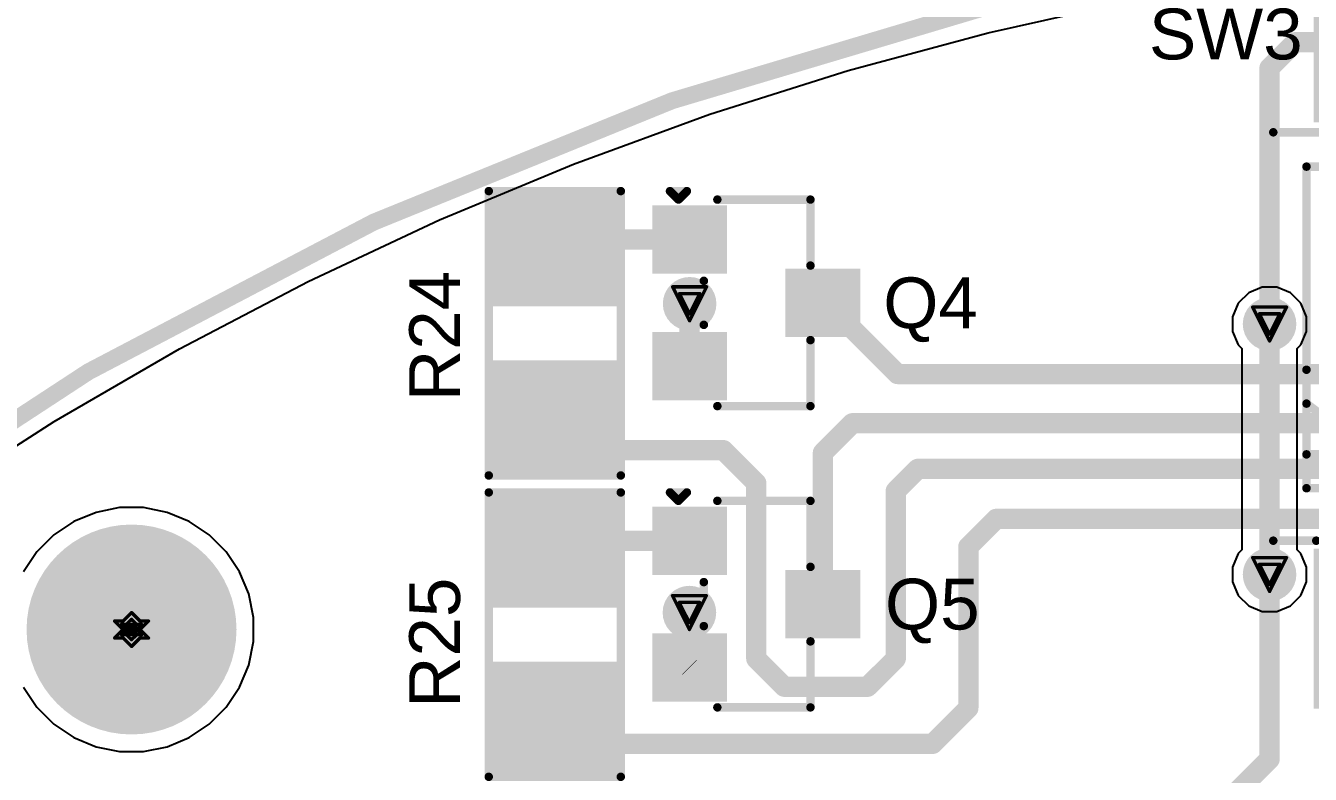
# Model space of a CAD drawing. Header units: inches. Extents: x 29 to 267, y 155 to 337.
# Drawn here: x 63.84 to 83.12, y 264.38 to 275.61 of the extents above; entities that cross this region are included whole.
import ezdxf

# ---------------------------------------------------------------- set-up
doc = ezdxf.new("R2010")
doc.units = ezdxf.units.IN
for name, color, linetype in [('Board Outline', 216, 'Continuous'), ('Bottom Layer', 5, 'Continuous'), ('Bottom Solder', 6, 'Continuous'), ('Drill Drawing', 1, 'Continuous'), ('Pad Holes', 156, 'Continuous'), ('Top Layer', 1, 'Continuous'), ('Top Overlay', 2, 'Continuous'), ('Top Paste', 8, 'Continuous'), ('Top Solder', 216, 'Continuous'), ('Via Holes', 16, 'Continuous')]:
    doc.layers.add(name, color=color, linetype=linetype)
doc.styles.add('Arial', font='', dxfattribs={"height": 0.2})
doc.styles.get('Arial').set_extended_font_data('Arial')

# ---------------------------------------------------------------- blocks, each defined once
blk = doc.blocks.new('SMXS_06K_TP_16')
at = {"layer": 'Top Layer'}
for points in [[(-3.3, 6.9), (-3.3, 5.8), (-5.5, 5.8), (-5.5, 6.9)], [(5.5, 6.9), (5.5, 5.8), (3.3, 5.8), (3.3, 6.9)], [(-3.3, 4.36), (-3.3, 3.26), (-5.5, 3.26), (-5.5, 4.36)], [(5.5, 4.36), (5.5, 3.26), (3.3, 3.26), (3.3, 4.36)], [(-3.3, 1.82), (-3.3, 0.72), (-5.5, 0.72), (-5.5, 1.82)], [(5.5, 1.82), (5.5, 0.72), (3.3, 0.72), (3.3, 1.82)], [(-3.3, -0.72), (-3.3, -1.82), (-5.5, -1.82), (-5.5, -0.72)], [(5.5, -0.72), (5.5, -1.82), (3.3, -1.82), (3.3, -0.72)], [(-3.3, -3.26), (-3.3, -4.36), (-5.5, -4.36), (-5.5, -3.26)], [(5.5, -3.26), (5.5, -4.36), (3.3, -4.36), (3.3, -3.26)], [(-3.3, -5.8), (-3.3, -6.9), (-5.5, -6.9), (-5.5, -5.8)], [(5.5, -5.8), (5.5, -6.9), (3.3, -6.9), (3.3, -5.8)]]:
    blk.add_hatch(color=1, dxfattribs=at).paths.add_polyline_path(points)
at = {"layer": 'Top Paste'}
for points in [[(-3.3, 6.9), (-3.3, 5.8), (-5.5, 5.8), (-5.5, 6.9)], [(5.5, 6.9), (5.5, 5.8), (3.3, 5.8), (3.3, 6.9)], [(-3.3, 4.36), (-3.3, 3.26), (-5.5, 3.26), (-5.5, 4.36)], [(5.5, 4.36), (5.5, 3.26), (3.3, 3.26), (3.3, 4.36)], [(-3.3, 1.82), (-3.3, 0.72), (-5.5, 0.72), (-5.5, 1.82)], [(5.5, 1.82), (5.5, 0.72), (3.3, 0.72), (3.3, 1.82)], [(-3.3, -0.72), (-3.3, -1.82), (-5.5, -1.82), (-5.5, -0.72)], [(5.5, -0.72), (5.5, -1.82), (3.3, -1.82), (3.3, -0.72)], [(-3.3, -3.26), (-3.3, -4.36), (-5.5, -4.36), (-5.5, -3.26)], [(5.5, -3.26), (5.5, -4.36), (3.3, -4.36), (3.3, -3.26)], [(-3.3, -5.8), (-3.3, -6.9), (-5.5, -6.9), (-5.5, -5.8)], [(5.5, -5.8), (5.5, -6.9), (3.3, -6.9), (3.3, -5.8)]]:
    blk.add_hatch(color=8, dxfattribs=at).paths.add_polyline_path(points)
at = {"layer": 'Top Solder'}
for points in [[(-3.198, 7.002), (-3.198, 5.698), (-5.602, 5.698), (-5.602, 7.002)], [(5.602, 7.002), (5.602, 5.698), (3.198, 5.698), (3.198, 7.002)], [(-3.198, 4.462), (-3.198, 3.158), (-5.602, 3.158), (-5.602, 4.462)], [(5.602, 4.462), (5.602, 3.158), (3.198, 3.158), (3.198, 4.462)], [(-3.198, 1.922), (-3.198, 0.618), (-5.602, 0.618), (-5.602, 1.922)], [(5.602, 1.922), (5.602, 0.618), (3.198, 0.618), (3.198, 1.922)], [(-3.198, -0.618), (-3.198, -1.922), (-5.602, -1.922), (-5.602, -0.618)], [(5.602, -0.618), (5.602, -1.922), (3.198, -1.922), (3.198, -0.618)], [(-3.198, -3.158), (-3.198, -4.462), (-5.602, -4.462), (-5.602, -3.158)], [(5.602, -3.158), (5.602, -4.462), (3.198, -4.462), (3.198, -3.158)], [(-3.198, -5.698), (-3.198, -7.002), (-5.602, -7.002), (-5.602, -5.698)], [(5.602, -5.698), (5.602, -7.002), (3.198, -7.002), (3.198, -5.698)]]:
    blk.add_hatch(color=216, dxfattribs=at).paths.add_polyline_path(points)
at = {"layer": 'Top Overlay'}
for points, const_width in [([(-3.08, 7.61), (3.048, 7.61)], 0.127), ([(-3.08, 7.61), (-3.08, 6.965)], 0.127), ([(3.048, 7.61), (3.048, -7.62)], 0.127), ([(-2.293, 7.112), (2.533, 7.112)], 0.127), ([(-2.293, 7.112), (-2.293, 5.588)], 0.127), ([(-1.023, 7.112), (-1.785, 6.096)], 0.127), ([(-1.785, 7.112), (-1.785, 5.588)], 0.127), ([(-0.515, 7.112), (-1.531, 5.588)], 0.127), ([(-0.515, 7.112), (-0.515, 5.588)], 0.127), ([(2.533, 7.112), (2.533, 5.588)], 0.127), ([(-5.879, 6.48), (-5.879, 6.226)], 0.254), ([(-5.879, 6.48), (-5.752, 6.353)], 0.254), ([(-5.752, 6.353), (-5.879, 6.226)], 0.254), ([(-0.515, 6.35), (-1.023, 5.588)], 0.127), ([(-3.08, 5.735), (-3.08, 4.425)], 0.127), ([(-2.293, 5.588), (2.533, 5.588)], 0.127), ([(-2.293, 4.572), (-2.293, 3.048)], 0.127), ([(-2.293, 4.572), (2.533, 4.572)], 0.127), ([(-1.785, 4.572), (-1.785, 3.048)], 0.127), ([(-1.023, 4.572), (-1.785, 3.556)], 0.127), ([(-0.515, 4.572), (-1.531, 3.048)], 0.127), ([(-0.515, 4.572), (-0.515, 3.048)], 0.127), ([(2.533, 4.572), (2.533, 3.048)], 0.127), ([(-0.515, 3.81), (-1.023, 3.048)], 0.127), ([(-3.08, 3.195), (-3.08, 1.885)], 0.127), ([(-2.293, 3.048), (2.533, 3.048)], 0.127), ([(-2.293, 2.032), (2.533, 2.032)], 0.127), ([(-2.293, 2.032), (-2.293, 0.508)], 0.127), ([(-1.023, 2.032), (-1.785, 1.016)], 0.127), ([(-1.785, 2.032), (-1.785, 0.508)], 0.127), ([(-0.515, 2.032), (-1.531, 0.508)], 0.127), ([(-0.515, 2.032), (-0.515, 0.508)], 0.127), ([(2.533, 2.032), (2.533, 0.508)], 0.127), ([(-0.515, 1.27), (-1.023, 0.508)], 0.127), ([(-3.08, 0.655), (-3.08, -0.655)], 0.127), ([(-2.293, 0.508), (2.533, 0.508)], 0.127), ([(-2.293, -0.508), (-2.293, -2.032)], 0.127), ([(-2.293, -0.508), (2.533, -0.508)], 0.127), ([(-1.785, -0.508), (-1.785, -2.032)], 0.127), ([(-1.023, -0.508), (-1.785, -1.524)], 0.127), ([(-0.515, -0.508), (-1.531, -2.032)], 0.127), ([(-0.515, -0.508), (-0.515, -2.032)], 0.127), ([(2.533, -0.508), (2.533, -2.032)], 0.127), ([(-0.515, -1.27), (-1.023, -2.032)], 0.127), ([(-3.08, -1.885), (-3.08, -3.195)], 0.127), ([(-2.293, -2.032), (2.533, -2.032)], 0.127), ([(-2.293, -3.048), (2.533, -3.048)], 0.127), ([(-2.293, -3.048), (-2.293, -4.572)], 0.127), ([(-1.023, -3.048), (-1.785, -4.064)], 0.127), ([(-1.785, -3.048), (-1.785, -4.572)], 0.127), ([(-0.515, -3.048), (-1.531, -4.572)], 0.127), ([(-0.515, -3.048), (-0.515, -4.572)], 0.127), ([(2.533, -3.048), (2.533, -4.572)], 0.127), ([(-0.515, -3.81), (-1.023, -4.572)], 0.127), ([(-3.08, -4.425), (-3.08, -5.735)], 0.127), ([(-2.293, -4.572), (2.533, -4.572)], 0.127), ([(-2.293, -5.588), (-2.293, -7.112)], 0.127), ([(-2.293, -5.588), (2.533, -5.588)], 0.127), ([(-1.785, -5.588), (-1.785, -7.112)], 0.127), ([(-1.023, -5.588), (-1.785, -6.604)], 0.127), ([(-0.515, -5.588), (-1.531, -7.112)], 0.127), ([(-0.515, -5.588), (-0.515, -7.112)], 0.127), ([(2.533, -5.588), (2.533, -7.112)], 0.127), ([(-0.515, -6.35), (-1.023, -7.112)], 0.127), ([(-3.08, -6.965), (-3.08, -7.62)], 0.127), ([(-2.293, -7.112), (2.533, -7.112)], 0.127), ([(-3.08, -7.62), (3.048, -7.62)], 0.127)]:
    blk.add_lwpolyline(points, dxfattribs=dict(at, const_width=const_width))
for points, const_width in [([(-3.112, 7.61, 1), (-3.048, 7.61, 1)], 0.0635), ([(-3.112, 7.61, 1), (-3.048, 7.61, 1)], 0.0635), ([(3.016, 7.61, 1), (3.08, 7.61, 1)], 0.0635), ([(3.016, 7.61, 1), (3.08, 7.61, 1)], 0.0635), ([(-2.325, 7.112, 1), (-2.261, 7.112, 1)], 0.0635), ([(-2.325, 7.112, 1), (-2.261, 7.112, 1)], 0.0635), ([(-1.817, 7.112, 1), (-1.753, 7.112, 1)], 0.0635), ([(-1.055, 7.112, 1), (-0.991, 7.112, 1)], 0.0635), ([(-0.547, 7.112, 1), (-0.483, 7.112, 1)], 0.0635), ([(-0.547, 7.112, 1), (-0.483, 7.112, 1)], 0.0635), ([(2.501, 7.112, 1), (2.565, 7.112, 1)], 0.0635), ([(2.501, 7.112, 1), (2.565, 7.112, 1)], 0.0635), ([(-3.112, 6.965, 1), (-3.048, 6.965, 1)], 0.0635), ([(-5.942, 6.48, 1), (-5.815, 6.48, 1)], 0.127), ([(-5.942, 6.48, 1), (-5.815, 6.48, 1)], 0.127), ([(-5.815, 6.353, 1), (-5.688, 6.353, 1)], 0.127), ([(-5.815, 6.353, 1), (-5.688, 6.353, 1)], 0.127), ([(-0.547, 6.35, 1), (-0.483, 6.35, 1)], 0.0635), ([(-5.942, 6.226, 1), (-5.815, 6.226, 1)], 0.127), ([(-5.942, 6.226, 1), (-5.815, 6.226, 1)], 0.127), ([(-1.817, 6.096, 1), (-1.753, 6.096, 1)], 0.0635), ([(-3.112, 5.735, 1), (-3.048, 5.735, 1)], 0.0635), ([(-2.325, 5.588, 1), (-2.261, 5.588, 1)], 0.0635), ([(-2.325, 5.588, 1), (-2.261, 5.588, 1)], 0.0635), ([(-1.817, 5.588, 1), (-1.753, 5.588, 1)], 0.0635), ([(-1.563, 5.588, 1), (-1.499, 5.588, 1)], 0.0635), ([(-1.055, 5.588, 1), (-0.991, 5.588, 1)], 0.0635), ([(-0.547, 5.588, 1), (-0.483, 5.588, 1)], 0.0635), ([(2.501, 5.588, 1), (2.565, 5.588, 1)], 0.0635), ([(2.501, 5.588, 1), (2.565, 5.588, 1)], 0.0635), ([(-2.325, 4.572, 1), (-2.261, 4.572, 1)], 0.0635), ([(-2.325, 4.572, 1), (-2.261, 4.572, 1)], 0.0635), ([(-1.817, 4.572, 1), (-1.753, 4.572, 1)], 0.0635), ([(-1.055, 4.572, 1), (-0.991, 4.572, 1)], 0.0635), ([(-0.547, 4.572, 1), (-0.483, 4.572, 1)], 0.0635), ([(-0.547, 4.572, 1), (-0.483, 4.572, 1)], 0.0635), ([(2.501, 4.572, 1), (2.565, 4.572, 1)], 0.0635), ([(2.501, 4.572, 1), (2.565, 4.572, 1)], 0.0635), ([(-3.112, 4.425, 1), (-3.048, 4.425, 1)], 0.0635), ([(-0.547, 3.81, 1), (-0.483, 3.81, 1)], 0.0635), ([(-1.817, 3.556, 1), (-1.753, 3.556, 1)], 0.0635), ([(-3.112, 3.195, 1), (-3.048, 3.195, 1)], 0.0635), ([(-2.325, 3.048, 1), (-2.261, 3.048, 1)], 0.0635), ([(-2.325, 3.048, 1), (-2.261, 3.048, 1)], 0.0635), ([(-1.817, 3.048, 1), (-1.753, 3.048, 1)], 0.0635), ([(-1.563, 3.048, 1), (-1.499, 3.048, 1)], 0.0635), ([(-1.055, 3.048, 1), (-0.991, 3.048, 1)], 0.0635), ([(-0.547, 3.048, 1), (-0.483, 3.048, 1)], 0.0635), ([(2.501, 3.048, 1), (2.565, 3.048, 1)], 0.0635), ([(2.501, 3.048, 1), (2.565, 3.048, 1)], 0.0635), ([(-3.112, 1.885, 1), (-3.048, 1.885, 1)], 0.0635), ([(-2.325, 2.032, 1), (-2.261, 2.032, 1)], 0.0635), ([(-2.325, 2.032, 1), (-2.261, 2.032, 1)], 0.0635), ([(-1.817, 2.032, 1), (-1.753, 2.032, 1)], 0.0635), ([(-1.055, 2.032, 1), (-0.991, 2.032, 1)], 0.0635), ([(-0.547, 2.032, 1), (-0.483, 2.032, 1)], 0.0635), ([(-0.547, 2.032, 1), (-0.483, 2.032, 1)], 0.0635), ([(2.501, 2.032, 1), (2.565, 2.032, 1)], 0.0635), ([(2.501, 2.032, 1), (2.565, 2.032, 1)], 0.0635), ([(-0.547, 1.27, 1), (-0.483, 1.27, 1)], 0.0635), ([(-1.817, 1.016, 1), (-1.753, 1.016, 1)], 0.0635), ([(-3.112, 0.655, 1), (-3.048, 0.655, 1)], 0.0635), ([(-2.325, 0.508, 1), (-2.261, 0.508, 1)], 0.0635), ([(-2.325, 0.508, 1), (-2.261, 0.508, 1)], 0.0635), ([(-1.817, 0.508, 1), (-1.753, 0.508, 1)], 0.0635), ([(-1.563, 0.508, 1), (-1.499, 0.508, 1)], 0.0635), ([(-1.055, 0.508, 1), (-0.991, 0.508, 1)], 0.0635), ([(-0.547, 0.508, 1), (-0.483, 0.508, 1)], 0.0635), ([(2.501, 0.508, 1), (2.565, 0.508, 1)], 0.0635), ([(2.501, 0.508, 1), (2.565, 0.508, 1)], 0.0635), ([(-2.325, -0.508, 1), (-2.261, -0.508, 1)], 0.0635), ([(-2.325, -0.508, 1), (-2.261, -0.508, 1)], 0.0635), ([(-1.817, -0.508, 1), (-1.753, -0.508, 1)], 0.0635), ([(-1.055, -0.508, 1), (-0.991, -0.508, 1)], 0.0635), ([(-0.547, -0.508, 1), (-0.483, -0.508, 1)], 0.0635), ([(-0.547, -0.508, 1), (-0.483, -0.508, 1)], 0.0635), ([(2.501, -0.508, 1), (2.565, -0.508, 1)], 0.0635), ([(2.501, -0.508, 1), (2.565, -0.508, 1)], 0.0635), ([(-3.112, -0.655, 1), (-3.048, -0.655, 1)], 0.0635), ([(-0.547, -1.27, 1), (-0.483, -1.27, 1)], 0.0635), ([(-1.817, -1.524, 1), (-1.753, -1.524, 1)], 0.0635), ([(-3.112, -1.885, 1), (-3.048, -1.885, 1)], 0.0635), ([(-2.325, -2.032, 1), (-2.261, -2.032, 1)], 0.0635), ([(-2.325, -2.032, 1), (-2.261, -2.032, 1)], 0.0635), ([(-1.817, -2.032, 1), (-1.753, -2.032, 1)], 0.0635), ([(-1.563, -2.032, 1), (-1.499, -2.032, 1)], 0.0635), ([(-1.055, -2.032, 1), (-0.991, -2.032, 1)], 0.0635), ([(-0.547, -2.032, 1), (-0.483, -2.032, 1)], 0.0635), ([(2.501, -2.032, 1), (2.565, -2.032, 1)], 0.0635), ([(2.501, -2.032, 1), (2.565, -2.032, 1)], 0.0635), ([(-2.325, -3.048, 1), (-2.261, -3.048, 1)], 0.0635), ([(-2.325, -3.048, 1), (-2.261, -3.048, 1)], 0.0635), ([(-1.817, -3.048, 1), (-1.753, -3.048, 1)], 0.0635), ([(-1.055, -3.048, 1), (-0.991, -3.048, 1)], 0.0635), ([(-0.547, -3.048, 1), (-0.483, -3.048, 1)], 0.0635), ([(-0.547, -3.048, 1), (-0.483, -3.048, 1)], 0.0635), ([(2.501, -3.048, 1), (2.565, -3.048, 1)], 0.0635), ([(2.501, -3.048, 1), (2.565, -3.048, 1)], 0.0635), ([(-3.112, -3.195, 1), (-3.048, -3.195, 1)], 0.0635), ([(-0.547, -3.81, 1), (-0.483, -3.81, 1)], 0.0635), ([(-1.817, -4.064, 1), (-1.753, -4.064, 1)], 0.0635), ([(-3.112, -4.425, 1), (-3.048, -4.425, 1)], 0.0635), ([(-2.325, -4.572, 1), (-2.261, -4.572, 1)], 0.0635), ([(-2.325, -4.572, 1), (-2.261, -4.572, 1)], 0.0635), ([(-1.817, -4.572, 1), (-1.753, -4.572, 1)], 0.0635), ([(-1.563, -4.572, 1), (-1.499, -4.572, 1)], 0.0635), ([(-1.055, -4.572, 1), (-0.991, -4.572, 1)], 0.0635), ([(-0.547, -4.572, 1), (-0.483, -4.572, 1)], 0.0635), ([(2.501, -4.572, 1), (2.565, -4.572, 1)], 0.0635), ([(2.501, -4.572, 1), (2.565, -4.572, 1)], 0.0635), ([(-2.325, -5.588, 1), (-2.261, -5.588, 1)], 0.0635), ([(-2.325, -5.588, 1), (-2.261, -5.588, 1)], 0.0635), ([(-1.817, -5.588, 1), (-1.753, -5.588, 1)], 0.0635), ([(-1.055, -5.588, 1), (-0.991, -5.588, 1)], 0.0635), ([(-0.547, -5.588, 1), (-0.483, -5.588, 1)], 0.0635), ([(-0.547, -5.588, 1), (-0.483, -5.588, 1)], 0.0635), ([(2.501, -5.588, 1), (2.565, -5.588, 1)], 0.0635), ([(2.501, -5.588, 1), (2.565, -5.588, 1)], 0.0635), ([(-3.112, -5.735, 1), (-3.048, -5.735, 1)], 0.0635), ([(-0.547, -6.35, 1), (-0.483, -6.35, 1)], 0.0635), ([(-1.817, -6.604, 1), (-1.753, -6.604, 1)], 0.0635), ([(-3.112, -6.965, 1), (-3.048, -6.965, 1)], 0.0635), ([(-2.325, -7.112, 1), (-2.261, -7.112, 1)], 0.0635), ([(-2.325, -7.112, 1), (-2.261, -7.112, 1)], 0.0635), ([(-1.817, -7.112, 1), (-1.753, -7.112, 1)], 0.0635), ([(-1.563, -7.112, 1), (-1.499, -7.112, 1)], 0.0635), ([(-1.055, -7.112, 1), (-0.991, -7.112, 1)], 0.0635), ([(-0.547, -7.112, 1), (-0.483, -7.112, 1)], 0.0635), ([(2.501, -7.112, 1), (2.565, -7.112, 1)], 0.0635), ([(2.501, -7.112, 1), (2.565, -7.112, 1)], 0.0635), ([(-3.112, -7.62, 1), (-3.048, -7.62, 1)], 0.0635), ([(-3.112, -7.62, 1), (-3.048, -7.62, 1)], 0.0635), ([(3.016, -7.62, 1), (3.08, -7.62, 1)], 0.0635), ([(3.016, -7.62, 1), (3.08, -7.62, 1)], 0.0635)]:
    blk.add_lwpolyline(points, format="xyb", close=True, dxfattribs=dict(at, const_width=const_width))
at = {"layer": 'Top Overlay', "style": 'Arial'}
for p in [(1.69, 6.41), (1.69, 3.87), (1.69, 1.33), (1.69, -1.21), (1.69, -3.75), (1.69, -6.29)]:
    blk.add_text('ON', height=0.762, rotation=180, dxfattribs=at).set_placement(p)
blk = doc.blocks.new('R___1206_31')
at = {"layer": 'Top Layer'}
for points in [[(-2.032, 0.889), (-0.508, 0.889), (-0.508, -0.889), (-2.032, -0.889)], [(0.508, 0.889), (2.032, 0.889), (2.032, -0.889), (0.508, -0.889)]]:
    blk.add_hatch(color=1, dxfattribs=at).paths.add_polyline_path(points)
at = {"layer": 'Top Paste'}
for points in [[(-2.032, 0.889), (-0.508, 0.889), (-0.508, -0.889), (-2.032, -0.889)], [(0.508, 0.889), (2.032, 0.889), (2.032, -0.889), (0.508, -0.889)]]:
    blk.add_hatch(color=8, dxfattribs=at).paths.add_polyline_path(points)
at = {"layer": 'Top Solder'}
for points in [[(-2.1336, 0.9906), (-0.4064, 0.9906), (-0.4064, -0.9906), (-2.1336, -0.9906)], [(0.4064, 0.9906), (2.1336, 0.9906), (2.1336, -0.9906), (0.4064, -0.9906)]]:
    blk.add_hatch(color=216, dxfattribs=at).paths.add_polyline_path(points)
at = {"layer": 'Top Overlay', "const_width": 0.127}
for points in [[(2.1336, 0.9906), (-2.1336, 0.9906)], [(-2.1336, -0.9906), (-2.1336, 0.9906)], [(2.1336, -0.9906), (2.1336, 0.9906)], [(2.1336, -0.9906), (-2.1336, -0.9906)]]:
    blk.add_lwpolyline(points, dxfattribs=at)
at = {"layer": 'Top Overlay', "const_width": 0.0635}
for points in [[(-2.16535, 0.9906, 1), (-2.10185, 0.9906, 1)], [(-2.16535, 0.9906, 1), (-2.10185, 0.9906, 1)], [(2.10185, 0.9906, 1), (2.16535, 0.9906, 1)], [(2.10185, 0.9906, 1), (2.16535, 0.9906, 1)], [(-2.16535, -0.9906, 1), (-2.10185, -0.9906, 1)], [(-2.16535, -0.9906, 1), (-2.10185, -0.9906, 1)], [(2.10185, -0.9906, 1), (2.16535, -0.9906, 1)], [(2.10185, -0.9906, 1), (2.16535, -0.9906, 1)]]:
    blk.add_lwpolyline(points, format="xyb", close=True, dxfattribs=at)
blk = doc.blocks.new('R___1206_32')
at = {"layer": 'Top Layer'}
for points in [[(-2.032, 0.889), (-0.508, 0.889), (-0.508, -0.889), (-2.032, -0.889)], [(0.508, 0.889), (2.032, 0.889), (2.032, -0.889), (0.508, -0.889)]]:
    blk.add_hatch(color=1, dxfattribs=at).paths.add_polyline_path(points)
at = {"layer": 'Top Paste'}
for points in [[(-2.032, 0.889), (-0.508, 0.889), (-0.508, -0.889), (-2.032, -0.889)], [(0.508, 0.889), (2.032, 0.889), (2.032, -0.889), (0.508, -0.889)]]:
    blk.add_hatch(color=8, dxfattribs=at).paths.add_polyline_path(points)
at = {"layer": 'Top Solder'}
for points in [[(-2.1336, 0.9906), (-0.4064, 0.9906), (-0.4064, -0.9906), (-2.1336, -0.9906)], [(0.4064, 0.9906), (2.1336, 0.9906), (2.1336, -0.9906), (0.4064, -0.9906)]]:
    blk.add_hatch(color=216, dxfattribs=at).paths.add_polyline_path(points)
at = {"layer": 'Top Overlay', "const_width": 0.127}
for points in [[(2.1336, 0.9906), (-2.1336, 0.9906)], [(-2.1336, -0.9906), (-2.1336, 0.9906)], [(2.1336, -0.9906), (2.1336, 0.9906)], [(2.1336, -0.9906), (-2.1336, -0.9906)]]:
    blk.add_lwpolyline(points, dxfattribs=at)
at = {"layer": 'Top Overlay', "const_width": 0.0635}
for points in [[(-2.16535, 0.9906, 1), (-2.10185, 0.9906, 1)], [(-2.16535, 0.9906, 1), (-2.10185, 0.9906, 1)], [(2.10185, 0.9906, 1), (2.16535, 0.9906, 1)], [(2.10185, 0.9906, 1), (2.16535, 0.9906, 1)], [(-2.16535, -0.9906, 1), (-2.10185, -0.9906, 1)], [(-2.16535, -0.9906, 1), (-2.10185, -0.9906, 1)], [(2.10185, -0.9906, 1), (2.16535, -0.9906, 1)], [(2.10185, -0.9906, 1), (2.16535, -0.9906, 1)]]:
    blk.add_lwpolyline(points, format="xyb", close=True, dxfattribs=at)
blk = doc.blocks.new('SOT_23_62')
at = {"layer": 'Top Layer'}
for points in [[(-0.41, 1.46), (0.41, 1.46), (0.41, 0.54), (-0.41, 0.54)], [(-1.36, -0.54), (-0.54, -0.54), (-0.54, -1.46), (-1.36, -1.46)], [(0.54, -0.54), (1.36, -0.54), (1.36, -1.46), (0.54, -1.46)]]:
    blk.add_hatch(color=1, dxfattribs=at).paths.add_polyline_path(points)
at = {"layer": 'Top Paste'}
for points in [[(-0.41, 1.46), (0.41, 1.46), (0.41, 0.54), (-0.41, 0.54)], [(-1.36, -0.54), (-0.54, -0.54), (-0.54, -1.46), (-1.36, -1.46)], [(0.54, -0.54), (1.36, -0.54), (1.36, -1.46), (0.54, -1.46)]]:
    blk.add_hatch(color=8, dxfattribs=at).paths.add_polyline_path(points)
at = {"layer": 'Top Solder'}
for points in [[(-0.512, 1.562), (0.512, 1.562), (0.512, 0.438), (-0.512, 0.438)], [(-1.462, -0.438), (-0.438, -0.438), (-0.438, -1.562), (-1.462, -1.562)], [(0.438, -0.438), (1.462, -0.438), (1.462, -1.562), (0.438, -1.562)]]:
    blk.add_hatch(color=216, dxfattribs=at).paths.add_polyline_path(points)
at = {"layer": 'Top Overlay', "const_width": 0.127}
for points in [[(-0.559, 0.813), (-1.549, 0.813)], [(-1.549, -0.584), (-1.549, 0.813)], [(1.549, 0.813), (0.559, 0.813)], [(1.549, -0.584), (1.549, 0.813)], [(0.33, -0.787), (-0.33, -0.787)], [(-1.676, -1.295), (-1.676, -1.041)], [(-1.549, -1.168), (-1.676, -1.041)], [(-1.676, -1.295), (-1.549, -1.168)]]:
    blk.add_lwpolyline(points, dxfattribs=at)
at = {"layer": 'Top Overlay', "const_width": 0.0635}
for points in [[(-1.581, 0.813, 1), (-1.518, 0.813, 1)], [(-1.581, 0.813, 1), (-1.518, 0.813, 1)], [(-0.591, 0.813, 1), (-0.527, 0.813, 1)], [(0.527, 0.813, 1), (0.591, 0.813, 1)], [(1.518, 0.813, 1), (1.581, 0.813, 1)], [(1.518, 0.813, 1), (1.581, 0.813, 1)], [(-1.581, -0.584, 1), (-1.518, -0.584, 1)], [(1.518, -0.584, 1), (1.581, -0.584, 1)], [(-0.362, -0.787, 1), (-0.298, -0.787, 1)], [(0.298, -0.787, 1), (0.362, -0.787, 1)], [(-1.708, -1.041, 1), (-1.645, -1.041, 1)], [(-1.708, -1.041, 1), (-1.645, -1.041, 1)], [(-1.581, -1.168, 1), (-1.518, -1.168, 1)], [(-1.581, -1.168, 1), (-1.518, -1.168, 1)], [(-1.708, -1.295, 1), (-1.645, -1.295, 1)], [(-1.708, -1.295, 1), (-1.645, -1.295, 1)]]:
    blk.add_lwpolyline(points, format="xyb", close=True, dxfattribs=at)
blk = doc.blocks.new('SOT_23_63')
at = {"layer": 'Top Layer'}
for points in [[(-0.41, 1.46), (0.41, 1.46), (0.41, 0.54), (-0.41, 0.54)], [(-1.36, -0.54), (-0.54, -0.54), (-0.54, -1.46), (-1.36, -1.46)], [(0.54, -0.54), (1.36, -0.54), (1.36, -1.46), (0.54, -1.46)]]:
    blk.add_hatch(color=1, dxfattribs=at).paths.add_polyline_path(points)
at = {"layer": 'Top Paste'}
for points in [[(-0.41, 1.46), (0.41, 1.46), (0.41, 0.54), (-0.41, 0.54)], [(-1.36, -0.54), (-0.54, -0.54), (-0.54, -1.46), (-1.36, -1.46)], [(0.54, -0.54), (1.36, -0.54), (1.36, -1.46), (0.54, -1.46)]]:
    blk.add_hatch(color=8, dxfattribs=at).paths.add_polyline_path(points)
at = {"layer": 'Top Solder'}
for points in [[(-0.512, 1.562), (0.512, 1.562), (0.512, 0.438), (-0.512, 0.438)], [(-1.462, -0.438), (-0.438, -0.438), (-0.438, -1.562), (-1.462, -1.562)], [(0.438, -0.438), (1.462, -0.438), (1.462, -1.562), (0.438, -1.562)]]:
    blk.add_hatch(color=216, dxfattribs=at).paths.add_polyline_path(points)
at = {"layer": 'Top Overlay', "const_width": 0.127}
for points in [[(-0.559, 0.813), (-1.549, 0.813)], [(-1.549, -0.584), (-1.549, 0.813)], [(1.549, 0.813), (0.559, 0.813)], [(1.549, -0.584), (1.549, 0.813)], [(0.33, -0.787), (-0.33, -0.787)], [(-1.676, -1.295), (-1.676, -1.041)], [(-1.549, -1.168), (-1.676, -1.041)], [(-1.676, -1.295), (-1.549, -1.168)]]:
    blk.add_lwpolyline(points, dxfattribs=at)
at = {"layer": 'Top Overlay', "const_width": 0.0635}
for points in [[(-1.581, 0.813, 1), (-1.518, 0.813, 1)], [(-1.581, 0.813, 1), (-1.518, 0.813, 1)], [(-0.591, 0.813, 1), (-0.527, 0.813, 1)], [(0.527, 0.813, 1), (0.591, 0.813, 1)], [(1.518, 0.813, 1), (1.581, 0.813, 1)], [(1.518, 0.813, 1), (1.581, 0.813, 1)], [(-1.581, -0.584, 1), (-1.518, -0.584, 1)], [(1.518, -0.584, 1), (1.581, -0.584, 1)], [(-0.362, -0.787, 1), (-0.298, -0.787, 1)], [(0.298, -0.787, 1), (0.362, -0.787, 1)], [(-1.708, -1.041, 1), (-1.645, -1.041, 1)], [(-1.708, -1.041, 1), (-1.645, -1.041, 1)], [(-1.581, -1.168, 1), (-1.518, -1.168, 1)], [(-1.581, -1.168, 1), (-1.518, -1.168, 1)], [(-1.708, -1.295, 1), (-1.645, -1.295, 1)], [(-1.708, -1.295, 1), (-1.645, -1.295, 1)]]:
    blk.add_lwpolyline(points, format="xyb", close=True, dxfattribs=at)

msp = doc.modelspace()

# ---------------------------------------------------------------- hatches: boundary and pattern name
at = {"layer": 'Bottom Layer'}
h = msp.add_hatch(color=5, dxfattribs=at)
edge = h.paths.add_edge_path()
edge.add_arc((73.803, 271.436), 0.3, 0, 360)
h = msp.add_hatch(color=5, dxfattribs=at)
edge = h.paths.add_edge_path()
edge.add_arc((82.504, 271.132), 0.3, 0, 360)
h = msp.add_hatch(color=5, dxfattribs=at)
edge = h.paths.add_edge_path()
edge.add_arc((82.504, 267.373), 0.3, 0, 360)
h = msp.add_hatch(color=5, dxfattribs=at)
edge = h.paths.add_edge_path()
edge.add_arc((73.8, 266.802), 0.3, 0, 360)
at = {"layer": 'Bottom Solder'}
h = msp.add_hatch(color=6, dxfattribs=at)
edge = h.paths.add_edge_path()
edge.add_arc((73.803, 271.436), 0.402, 0, 360)
h = msp.add_hatch(color=6, dxfattribs=at)
edge = h.paths.add_edge_path()
edge.add_arc((82.504, 271.132), 0.402, 0, 360)
h = msp.add_hatch(color=6, dxfattribs=at)
edge = h.paths.add_edge_path()
edge.add_arc((82.504, 267.373), 0.402, 0, 360)
h = msp.add_hatch(color=6, dxfattribs=at)
edge = h.paths.add_edge_path()
edge.add_arc((73.8, 266.802), 0.402, 0, 360)
h = msp.add_hatch(color=6, dxfattribs=at)
edge = h.paths.add_edge_path()
edge.add_arc((65.43, 266.548), 0.102, 0, 360)
at = {"layer": 'Pad Holes'}
h = msp.add_hatch(color=7, dxfattribs=at)
edge = h.paths.add_edge_path()
edge.add_arc((65.43, 266.548), 1.575, 0, 360)
at = {"layer": 'Top Layer'}
h = msp.add_hatch(color=1, dxfattribs=at)
edge = h.paths.add_edge_path()
edge.add_arc((73.803, 271.436), 0.3, 0, 360)
h = msp.add_hatch(color=1, dxfattribs=at)
edge = h.paths.add_edge_path()
edge.add_arc((82.504, 271.132), 0.3, 0, 360)
h = msp.add_hatch(color=1, dxfattribs=at)
edge = h.paths.add_edge_path()
edge.add_arc((82.504, 267.373), 0.3, 0, 360)
h = msp.add_hatch(color=1, dxfattribs=at)
edge = h.paths.add_edge_path()
edge.add_arc((73.8, 266.802), 0.3, 0, 360)
at = {"layer": 'Top Solder'}
h = msp.add_hatch(color=216, dxfattribs=at)
edge = h.paths.add_edge_path()
edge.add_arc((73.803, 271.436), 0.402, 0, 360)
h = msp.add_hatch(color=216, dxfattribs=at)
edge = h.paths.add_edge_path()
edge.add_arc((82.504, 271.132), 0.402, 0, 360)
h = msp.add_hatch(color=216, dxfattribs=at)
edge = h.paths.add_edge_path()
edge.add_arc((82.504, 267.373), 0.402, 0, 360)
h = msp.add_hatch(color=216, dxfattribs=at)
edge = h.paths.add_edge_path()
edge.add_arc((73.8, 266.802), 0.402, 0, 360)
h = msp.add_hatch(color=216, dxfattribs=at)
edge = h.paths.add_edge_path()
edge.add_arc((65.43, 266.548), 0.102, 0, 360)
at = {"layer": 'Via Holes'}
h = msp.add_hatch(color=7, dxfattribs=at)
edge = h.paths.add_edge_path()
edge.add_arc((73.803, 271.436), 0.15, 0, 360)
h = msp.add_hatch(color=7, dxfattribs=at)
edge = h.paths.add_edge_path()
edge.add_arc((82.504, 271.132), 0.15, 0, 360)
h = msp.add_hatch(color=7, dxfattribs=at)
edge = h.paths.add_edge_path()
edge.add_arc((82.504, 267.373), 0.15, 0, 360)
h = msp.add_hatch(color=7, dxfattribs=at)
edge = h.paths.add_edge_path()
edge.add_arc((73.8, 266.802), 0.15, 0, 360)

# ---------------------------------------------------------------- linework, layer by layer
at = {"layer": 'Board Outline', "const_width": 0.254}
msp.add_lwpolyline([(55.145, 191.491, -2.452185), (125.145, 191.491)], format="xyb", dxfattribs=at)
at = {"layer": 'Bottom Layer'}
for p, q in [((78.284, 275.504), (80.409, 275.977)), ((76.182, 274.938), (78.284, 275.504)), ((74.106, 274.28), (76.182, 274.938)), ((72.061, 273.532), (74.106, 274.28)), ((70.051, 272.695), (72.061, 273.532)), ((68.08, 271.771), (70.051, 272.695)), ((66.151, 270.761), (68.08, 271.771)), ((82.191, 271.602), (82.035, 271.446)), ((82.394, 271.686), (82.191, 271.602)), ((82.615, 271.686), (82.394, 271.686)), ((82.818, 271.602), (82.615, 271.686)), ((82.974, 271.446), (82.818, 271.602)), ((82.035, 271.446), (81.95, 271.242)), ((83.058, 271.242), (82.974, 271.446)), ((81.95, 271.242), (81.95, 271.022)), ((83.058, 271.022), (83.058, 271.242)), ((81.95, 271.022), (82.035, 270.818)), ((82.974, 270.818), (83.058, 271.022)), ((82.035, 270.818), (82.09, 270.763)), ((82.919, 270.763), (82.974, 270.818)), ((64.268, 269.668), (66.151, 270.761)), ((82.09, 270.763), (82.09, 267.742)), ((82.919, 267.742), (82.919, 270.763)), ((62.434, 268.493), (64.268, 269.668)), ((64.897, 268.306), (64.564, 268.168)), ((65.25, 268.377), (64.897, 268.306)), ((65.611, 268.377), (65.25, 268.377)), ((65.964, 268.306), (65.611, 268.377)), ((66.297, 268.168), (65.964, 268.306)), ((64.564, 268.168), (64.264, 267.968)), ((66.596, 267.968), (66.297, 268.168)), ((64.264, 267.968), (64.01, 267.714)), ((66.851, 267.714), (66.596, 267.968)), ((64.01, 267.714), (63.81, 267.414)), ((67.051, 267.414), (66.851, 267.714)), ((82.09, 267.742), (82.035, 267.687)), ((82.974, 267.687), (82.919, 267.742)), ((82.035, 267.687), (81.95, 267.483)), ((83.058, 267.483), (82.974, 267.687)), ((67.189, 267.081), (67.051, 267.414)), ((81.95, 267.483), (81.95, 267.263)), ((83.058, 267.263), (83.058, 267.483)), ((81.95, 267.263), (82.035, 267.059)), ((82.974, 267.059), (83.058, 267.263)), ((67.259, 266.728), (67.189, 267.081)), ((82.035, 267.059), (82.191, 266.903)), ((82.818, 266.903), (82.974, 267.059)), ((82.191, 266.903), (82.394, 266.819)), ((82.394, 266.819), (82.615, 266.819)), ((82.615, 266.819), (82.818, 266.903)), ((67.259, 266.367), (67.259, 266.728)), ((67.189, 266.014), (67.259, 266.367)), ((67.051, 265.681), (67.189, 266.014)), ((63.81, 265.681), (64.01, 265.382)), ((66.851, 265.382), (67.051, 265.681)), ((64.01, 265.382), (64.264, 265.127)), ((66.596, 265.127), (66.851, 265.382)), ((64.264, 265.127), (64.564, 264.927)), ((66.297, 264.927), (66.596, 265.127)), ((64.564, 264.927), (64.897, 264.789)), ((65.964, 264.789), (66.297, 264.927)), ((64.897, 264.789), (65.25, 264.719)), ((65.25, 264.719), (65.611, 264.719)), ((65.611, 264.719), (65.964, 264.789))]:
    msp.add_line(p, q, dxfattribs=at)
at = {"layer": 'Bottom Layer', "const_width": 0.305}
msp.add_lwpolyline([(82.504, 267.373), (82.504, 271.132)], dxfattribs=at)
at = {"layer": 'Bottom Layer', "const_width": 0.152}
for points in [[(82.428, 271.132, 1), (82.581, 271.132, 1)], [(82.428, 267.373, 1), (82.581, 267.373, 1)]]:
    msp.add_lwpolyline(points, format="xyb", close=True, dxfattribs=at)
at = {"layer": 'Drill Drawing', "const_width": 0.0508}
for points in [[(73.549, 271.69), (74.057, 271.69)], [(73.549, 271.69), (73.803, 271.182)], [(73.651, 271.588), (73.955, 271.588)], [(73.651, 271.588), (73.803, 271.283)], [(73.803, 271.182), (74.057, 271.69)], [(73.803, 271.283), (73.955, 271.588)], [(82.25, 271.386), (82.758, 271.386)], [(82.25, 271.386), (82.504, 270.878)], [(82.504, 270.878), (82.758, 271.386)], [(82.352, 271.285), (82.657, 271.285)], [(82.352, 271.285), (82.504, 270.98)], [(82.504, 270.98), (82.657, 271.285)], [(82.25, 267.627), (82.758, 267.627)], [(82.25, 267.627), (82.504, 267.119)], [(82.352, 267.526), (82.657, 267.526)], [(82.352, 267.526), (82.504, 267.221)], [(82.504, 267.119), (82.758, 267.627)], [(82.504, 267.221), (82.657, 267.526)], [(73.546, 267.056), (74.054, 267.056)], [(73.546, 267.056), (73.8, 266.548)], [(73.647, 266.954), (73.952, 266.954)], [(73.647, 266.954), (73.8, 266.649)], [(73.8, 266.548), (74.054, 267.056)], [(73.8, 266.649), (73.952, 266.954)], [(65.303, 266.675), (65.43, 266.802)], [(65.43, 266.802), (65.557, 266.675)], [(65.176, 266.675), (65.303, 266.548)], [(65.176, 266.675), (65.303, 266.675)], [(65.176, 266.421), (65.303, 266.548)], [(65.278, 266.624), (65.354, 266.548)], [(65.278, 266.624), (65.354, 266.624)], [(65.278, 266.471), (65.354, 266.548)], [(65.354, 266.624), (65.43, 266.7)], [(65.43, 266.7), (65.507, 266.624)], [(65.507, 266.624), (65.583, 266.624)], [(65.507, 266.548), (65.583, 266.624)], [(65.507, 266.548), (65.583, 266.471)], [(65.557, 266.675), (65.684, 266.675)], [(65.557, 266.548), (65.684, 266.675)], [(65.557, 266.548), (65.684, 266.421)], [(65.176, 266.421), (65.303, 266.421)], [(65.278, 266.471), (65.354, 266.471)], [(65.303, 266.421), (65.43, 266.294)], [(65.354, 266.471), (65.43, 266.395)], [(65.43, 266.395), (65.507, 266.471)], [(65.43, 266.294), (65.557, 266.421)], [(65.507, 266.471), (65.583, 266.471)], [(65.557, 266.421), (65.684, 266.421)]]:
    msp.add_lwpolyline(points, dxfattribs=at)
at = {"layer": 'Drill Drawing', "const_width": 0.0254}
for points in [[(73.536, 271.69, 1), (73.562, 271.69, 1)], [(73.536, 271.69, 1), (73.562, 271.69, 1)], [(73.638, 271.588, 1), (73.663, 271.588, 1)], [(73.638, 271.588, 1), (73.663, 271.588, 1)], [(73.943, 271.588, 1), (73.968, 271.588, 1)], [(73.943, 271.588, 1), (73.968, 271.588, 1)], [(74.044, 271.69, 1), (74.07, 271.69, 1)], [(74.044, 271.69, 1), (74.07, 271.69, 1)], [(82.238, 271.386, 1), (82.263, 271.386, 1)], [(82.238, 271.386, 1), (82.263, 271.386, 1)], [(82.746, 271.386, 1), (82.771, 271.386, 1)], [(82.746, 271.386, 1), (82.771, 271.386, 1)], [(73.79, 271.283, 1), (73.816, 271.283, 1)], [(73.79, 271.283, 1), (73.816, 271.283, 1)], [(73.79, 271.182, 1), (73.816, 271.182, 1)], [(73.79, 271.182, 1), (73.816, 271.182, 1)], [(82.339, 271.285, 1), (82.365, 271.285, 1)], [(82.339, 271.285, 1), (82.365, 271.285, 1)], [(82.644, 271.285, 1), (82.67, 271.285, 1)], [(82.644, 271.285, 1), (82.67, 271.285, 1)], [(82.492, 270.98, 1), (82.517, 270.98, 1)], [(82.492, 270.98, 1), (82.517, 270.98, 1)], [(82.492, 270.878, 1), (82.517, 270.878, 1)], [(82.492, 270.878, 1), (82.517, 270.878, 1)], [(82.238, 267.627, 1), (82.263, 267.627, 1)], [(82.238, 267.627, 1), (82.263, 267.627, 1)], [(82.339, 267.526, 1), (82.365, 267.526, 1)], [(82.339, 267.526, 1), (82.365, 267.526, 1)], [(82.644, 267.526, 1), (82.67, 267.526, 1)], [(82.644, 267.526, 1), (82.67, 267.526, 1)], [(82.746, 267.627, 1), (82.771, 267.627, 1)], [(82.746, 267.627, 1), (82.771, 267.627, 1)], [(82.492, 267.221, 1), (82.517, 267.221, 1)], [(82.492, 267.221, 1), (82.517, 267.221, 1)], [(82.492, 267.119, 1), (82.517, 267.119, 1)], [(82.492, 267.119, 1), (82.517, 267.119, 1)], [(73.533, 267.056, 1), (73.558, 267.056, 1)], [(73.533, 267.056, 1), (73.558, 267.056, 1)], [(73.635, 266.954, 1), (73.66, 266.954, 1)], [(73.635, 266.954, 1), (73.66, 266.954, 1)], [(73.939, 266.954, 1), (73.965, 266.954, 1)], [(73.939, 266.954, 1), (73.965, 266.954, 1)], [(74.041, 267.056, 1), (74.066, 267.056, 1)], [(74.041, 267.056, 1), (74.066, 267.056, 1)], [(65.418, 266.802, 1), (65.443, 266.802, 1)], [(65.418, 266.802, 1), (65.443, 266.802, 1)], [(65.164, 266.675, 1), (65.189, 266.675, 1)], [(65.164, 266.675, 1), (65.189, 266.675, 1)], [(65.265, 266.624, 1), (65.291, 266.624, 1)], [(65.265, 266.624, 1), (65.291, 266.624, 1)], [(65.291, 266.675, 1), (65.316, 266.675, 1)], [(65.291, 266.675, 1), (65.316, 266.675, 1)], [(65.291, 266.548, 1), (65.316, 266.548, 1)], [(65.291, 266.548, 1), (65.316, 266.548, 1)], [(65.341, 266.624, 1), (65.367, 266.624, 1)], [(65.341, 266.624, 1), (65.367, 266.624, 1)], [(65.341, 266.548, 1), (65.367, 266.548, 1)], [(65.341, 266.548, 1), (65.367, 266.548, 1)], [(65.418, 266.7, 1), (65.443, 266.7, 1)], [(65.418, 266.7, 1), (65.443, 266.7, 1)], [(65.494, 266.624, 1), (65.519, 266.624, 1)], [(65.494, 266.624, 1), (65.519, 266.624, 1)], [(65.494, 266.548, 1), (65.519, 266.548, 1)], [(65.494, 266.548, 1), (65.519, 266.548, 1)], [(65.545, 266.675, 1), (65.57, 266.675, 1)], [(65.545, 266.675, 1), (65.57, 266.675, 1)], [(65.545, 266.548, 1), (65.57, 266.548, 1)], [(65.545, 266.548, 1), (65.57, 266.548, 1)], [(65.57, 266.624, 1), (65.595, 266.624, 1)], [(65.57, 266.624, 1), (65.595, 266.624, 1)], [(65.672, 266.675, 1), (65.697, 266.675, 1)], [(65.672, 266.675, 1), (65.697, 266.675, 1)], [(73.787, 266.649, 1), (73.812, 266.649, 1)], [(73.787, 266.649, 1), (73.812, 266.649, 1)], [(73.787, 266.548, 1), (73.812, 266.548, 1)], [(73.787, 266.548, 1), (73.812, 266.548, 1)], [(65.164, 266.421, 1), (65.189, 266.421, 1)], [(65.164, 266.421, 1), (65.189, 266.421, 1)], [(65.265, 266.471, 1), (65.291, 266.471, 1)], [(65.265, 266.471, 1), (65.291, 266.471, 1)], [(65.291, 266.421, 1), (65.316, 266.421, 1)], [(65.291, 266.421, 1), (65.316, 266.421, 1)], [(65.341, 266.471, 1), (65.367, 266.471, 1)], [(65.341, 266.471, 1), (65.367, 266.471, 1)], [(65.418, 266.395, 1), (65.443, 266.395, 1)], [(65.418, 266.395, 1), (65.443, 266.395, 1)], [(65.494, 266.471, 1), (65.519, 266.471, 1)], [(65.494, 266.471, 1), (65.519, 266.471, 1)], [(65.545, 266.421, 1), (65.57, 266.421, 1)], [(65.545, 266.421, 1), (65.57, 266.421, 1)], [(65.57, 266.471, 1), (65.595, 266.471, 1)], [(65.57, 266.471, 1), (65.595, 266.471, 1)], [(65.672, 266.421, 1), (65.697, 266.421, 1)], [(65.672, 266.421, 1), (65.697, 266.421, 1)], [(65.418, 266.294, 1), (65.443, 266.294, 1)], [(65.418, 266.294, 1), (65.443, 266.294, 1)]]:
    msp.add_lwpolyline(points, format="xyb", close=True, dxfattribs=at)
at = {"layer": 'Top Layer', "const_width": 0.305}
for points in [[(82.504, 274.976), (82.89, 275.361)], [(82.89, 275.361), (83.82, 275.361)], [(82.504, 271.132), (82.504, 274.976)], [(71.78, 272.263), (71.918, 272.4)], [(71.918, 272.4), (73.803, 272.4)], [(73.803, 270.5), (73.803, 271.436)], [(75.803, 271.45), (75.853, 271.45)], [(75.853, 271.45), (76.921, 270.382)], [(76.921, 270.382), (97.436, 270.382)], [(71.78, 269.723), (72.264, 269.239)], [(75.803, 269.201), (76.245, 269.643)], [(76.245, 269.643), (98.562, 269.643)], [(72.264, 269.239), (74.309, 269.239)], [(74.309, 269.239), (74.803, 268.745)], [(75.803, 266.929), (75.803, 269.201)], [(76.896, 268.628), (77.225, 268.958)], [(77.225, 268.958), (97.843, 268.958)], [(74.803, 266.109), (74.803, 268.745)], [(76.896, 266.111), (76.896, 268.628)], [(77.985, 267.791), (78.402, 268.208)], [(78.402, 268.208), (97.531, 268.208)], [(71.78, 267.741), (71.918, 267.879)], [(71.918, 267.879), (73.803, 267.879)], [(77.985, 265.368), (77.985, 267.791)], [(82.504, 264.603), (82.504, 267.373)], [(73.8, 265.982), (73.8, 266.802)], [(74.803, 266.109), (75.223, 265.689)], [(76.473, 265.689), (76.896, 266.111)], [(73.8, 265.982), (73.803, 265.979)], [(75.223, 265.689), (76.473, 265.689)], [(77.449, 264.833), (77.985, 265.368)], [(71.78, 265.201), (72.149, 264.833)], [(72.149, 264.833), (77.449, 264.833)], [(81.909, 264.008), (82.504, 264.603)]]:
    msp.add_lwpolyline(points, dxfattribs=at)
at = {"layer": 'Top Layer', "const_width": 0.152}
for points in [[(82.814, 275.361, 1), (82.966, 275.361, 1)], [(82.814, 275.361, 1), (82.966, 275.361, 1)], [(82.428, 274.976, 1), (82.581, 274.976, 1)], [(82.428, 274.976, 1), (82.581, 274.976, 1)], [(71.841, 272.4, 1), (71.994, 272.4, 1)], [(71.841, 272.4, 1), (71.994, 272.4, 1)], [(73.727, 272.4, 1), (73.879, 272.4, 1)], [(71.704, 272.263, 1), (71.857, 272.263, 1)], [(73.727, 271.436, 1), (73.879, 271.436, 1)], [(75.727, 271.45, 1), (75.879, 271.45, 1)], [(75.777, 271.45, 1), (75.929, 271.45, 1)], [(75.777, 271.45, 1), (75.929, 271.45, 1)], [(82.428, 271.132, 1), (82.581, 271.132, 1)], [(73.727, 270.5, 1), (73.879, 270.5, 1)], [(76.845, 270.382, 1), (76.997, 270.382, 1)], [(76.845, 270.382, 1), (76.997, 270.382, 1)], [(71.704, 269.723, 1), (71.857, 269.723, 1)], [(76.168, 269.643, 1), (76.321, 269.643, 1)], [(76.168, 269.643, 1), (76.321, 269.643, 1)], [(72.188, 269.239, 1), (72.34, 269.239, 1)], [(72.188, 269.239, 1), (72.34, 269.239, 1)], [(74.232, 269.239, 1), (74.385, 269.239, 1)], [(74.232, 269.239, 1), (74.385, 269.239, 1)], [(75.727, 269.201, 1), (75.879, 269.201, 1)], [(75.727, 269.201, 1), (75.879, 269.201, 1)], [(77.149, 268.958, 1), (77.302, 268.958, 1)], [(77.149, 268.958, 1), (77.302, 268.958, 1)], [(74.727, 268.745, 1), (74.879, 268.745, 1)], [(74.727, 268.745, 1), (74.879, 268.745, 1)], [(76.82, 268.628, 1), (76.972, 268.628, 1)], [(76.82, 268.628, 1), (76.972, 268.628, 1)], [(78.326, 268.208, 1), (78.478, 268.208, 1)], [(78.326, 268.208, 1), (78.478, 268.208, 1)], [(71.841, 267.879, 1), (71.994, 267.879, 1)], [(71.841, 267.879, 1), (71.994, 267.879, 1)], [(73.727, 267.879, 1), (73.879, 267.879, 1)], [(77.909, 267.791, 1), (78.061, 267.791, 1)], [(77.909, 267.791, 1), (78.061, 267.791, 1)], [(71.704, 267.741, 1), (71.857, 267.741, 1)], [(82.428, 267.373, 1), (82.581, 267.373, 1)], [(73.723, 266.802, 1), (73.876, 266.802, 1)], [(75.727, 266.929, 1), (75.879, 266.929, 1)], [(74.727, 266.109, 1), (74.879, 266.109, 1)], [(74.727, 266.109, 1), (74.879, 266.109, 1)], [(76.82, 266.111, 1), (76.972, 266.111, 1)], [(76.82, 266.111, 1), (76.972, 266.111, 1)], [(73.723, 265.982, 1), (73.876, 265.982, 1)], [(73.723, 265.982, 1), (73.876, 265.982, 1)], [(73.727, 265.979, 1), (73.879, 265.979, 1)], [(75.147, 265.689, 1), (75.299, 265.689, 1)], [(75.147, 265.689, 1), (75.299, 265.689, 1)], [(76.397, 265.689, 1), (76.549, 265.689, 1)], [(76.397, 265.689, 1), (76.549, 265.689, 1)], [(77.909, 265.368, 1), (78.061, 265.368, 1)], [(77.909, 265.368, 1), (78.061, 265.368, 1)], [(71.704, 265.201, 1), (71.857, 265.201, 1)], [(72.072, 264.833, 1), (72.225, 264.833, 1)], [(72.072, 264.833, 1), (72.225, 264.833, 1)], [(77.373, 264.833, 1), (77.526, 264.833, 1)], [(77.373, 264.833, 1), (77.526, 264.833, 1)], [(82.428, 264.603, 1), (82.581, 264.603, 1)], [(82.428, 264.603, 1), (82.581, 264.603, 1)]]:
    msp.add_lwpolyline(points, format="xyb", close=True, dxfattribs=at)

# ---------------------------------------------------------------- block references
for name, p, rotation in [('SMXS_06K_TP_16', (90.17, 270.961), 90), ('R___1206_32', (71.78, 270.993), 270), ('SOT_23_63', (74.803, 271.45), 270), ('R___1206_31', (71.78, 266.471), 270), ('SOT_23_62', (74.803, 266.929), 270)]:
    msp.add_blockref(name, p, dxfattribs=dict(rotation=rotation))

# ---------------------------------------------------------------- texts
at = {"layer": 'Top Overlay', "style": 'Arial'}
for s, p in [('SW3', (80.694, 275.103)), ('Q4', (76.708, 271.069)), ('Q5', (76.734, 266.548))]:
    msp.add_text(s, height=0.762, dxfattribs=at).set_placement(p)
for s, p in [('R24', (70.358, 269.977)), ('R25', (70.358, 265.373))]:
    msp.add_text(s, height=0.762, rotation=90, dxfattribs=at).set_placement(p)

doc.saveas('drawing.dxf')
